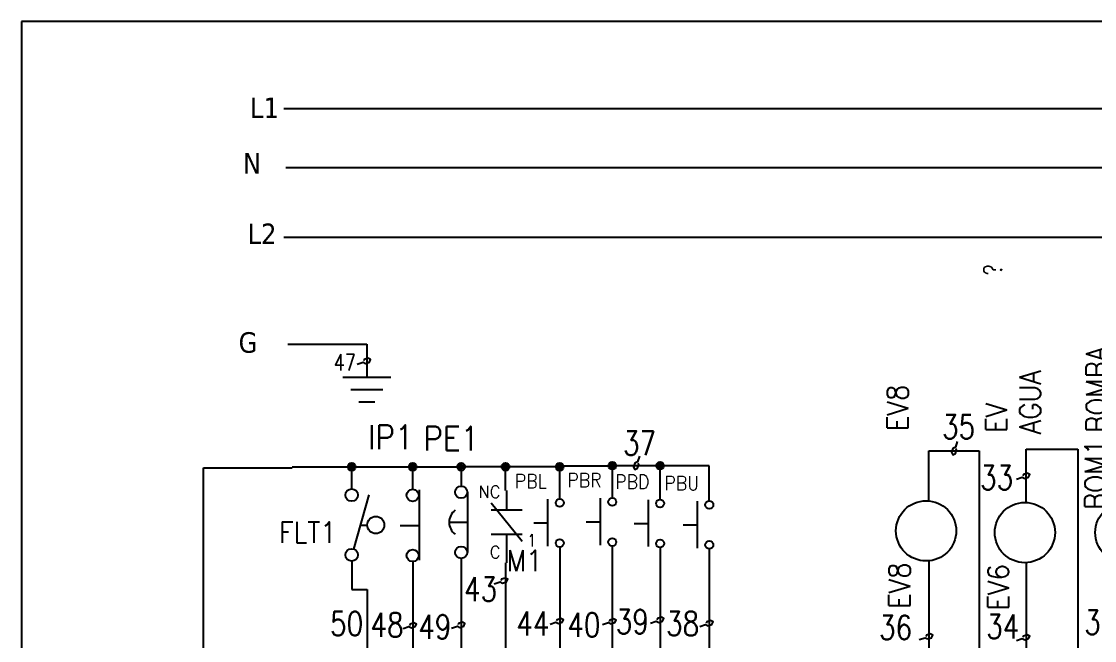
# Model space of a CAD drawing. Header units: millimetres. Extents: x 123.5 to 144.3, y 105.4 to 121.6.
# Drawn here: x 123.51 to 131.85, y 116.77 to 121.59 of the extents above; entities that cross this region are included whole.
import ezdxf
from ezdxf.enums import TextEntityAlignment as Align

# ---------------------------------------------------------------- set-up
doc = ezdxf.new("R2010")
doc.units = ezdxf.units.MM
for name, color, linetype in [('BLK_12AWG', 7, 'Continuous'), ('DESC', 250, 'Continuous'), ('SYMS', 7, 'Continuous'), ('TAGS', 250, 'Continuous'), ('TERMS', 250, 'Continuous'), ('WIREFIXED', 7, 'Continuous'), ('WIRES', 7, 'Continuous'), ('XREF', 7, 'Continuous'), ('XREFCHILD', 134, 'Continuous')]:
    doc.layers.add(name, color=color, linetype=linetype)
doc.styles.get("Standard").update_dxf_attribs({"font": 'tahoma.ttf'})
doc.styles.add('WD', font='romans.shx')

# ---------------------------------------------------------------- blocks, each defined once
blk = doc.blocks.new('VGND2')
for p, q in [((0.09375, 0), (-0.09375, 0)), ((-0.0625, -0.046875), (0.0625, -0.046875)), ((-0.03125, -0.09375), (0.03125, -0.09375))]:
    blk.add_line(p, q)
at = {"style": 'WD', "flags": 1}
blk.add_attdef('X2TERM01', (0, 0), '', height=0.01, dxfattribs=at)
blk = doc.blocks.new('HCR1')
blk.add_circle((0, 0), 0.1562)
at = {"style": 'WD'}
for tag, height, width, p in [('INST', 0.0625, 0.7, (0.0055, 0.4286)), ('LOC', 0.0625, 0.7, (0.0055, 0.3438)), ('TAG1', 0.1094, 0.9, (0, 0.2024))]:
    blk.add_attdef(tag, text='', height=height, dxfattribs=dict(at, width=width)).set_placement(p, align=Align.CENTER)
at = {"style": 'WD', "flags": 9}
blk.add_attdef('FAMILY', text='', height=0.01, dxfattribs=at).set_placement((-0.0053, 0.1698), align=Align.CENTER)
at = {"style": 'WD'}
for tag, p, height, width in [('DESC1', (1.126, 0.0601), 0.1094, 0.9), ('DESC2', (1.126, -0.0828), 0.1094, 0.9), ('DESC3', (1.126, -0.2256), 0.1094, 0.9), ('XREFNO', (1.3251, -0.3928), 0.0938, 0.8), ('XREFNC', (1.3151, -0.5165), 0.0938, 0.8)]:
    blk.add_attdef(tag, p, '', height=height, dxfattribs=dict(at, width=width))
at = {"linetype": 'Continuous', "style": 'WD', "flags": 9}
blk.add_attdef('ASSYCODE', text='', height=0.01, dxfattribs=at).set_placement((0, 0.125), align=Align.CENTER)
at = {"linetype": 'Continuous', "style": 'WD', "flags": 1}
for tag, p in [('MFG', (0, 0.1404)), ('CAT', (0, 0.1593))]:
    blk.add_attdef(tag, text='', height=0.01, dxfattribs=at).set_placement(p, align=Align.MIDDLE)
at = {"style": 'WD', "flags": 1}
for tag, p in [('X4TERM01', (-0.1562, 0)), ('X1TERM02', (0.1562, 0))]:
    blk.add_attdef(tag, p, '', height=0.0109, dxfattribs=at)
at = {"linetype": 'Continuous', "style": 'WD'}
blk.add_attdef('TERM01', text='', height=0.0625, dxfattribs=at).set_placement((-0.2, -0.0349), align=Align.TOP_RIGHT)
blk.add_attdef('TERM02', text='', height=0.0625, dxfattribs=at).set_placement((0.2, -0.0349), align=Align.TOP_LEFT)
at = {"style": 'WD', "width": 0.8, "flags": 8}
for tag, p in [('NO', (1.1233, -0.3928)), ('NC', (1.1207, -0.5165))]:
    blk.add_attdef(tag, p, '', height=0.0938, dxfattribs=at)
blk = doc.blocks.new('VPB12M')
for p, q in [((0.0343, -0.1562), (0.0343, 0.1562)), ((-0.0646, 0), (0.0343, 0))]:
    blk.add_line(p, q)
for centre in [(0, 0.1562), (0, -0.1562)]:
    blk.add_circle(centre, 0.0312)
blk.add_arc((0.0156, 0), 0.0781, 126.8699, 233.1301)
at = {"style": 'WD'}
for tag, p, width in [('INST', (0.1269, 0.3434), 0.7), ('LOC', (0.1269, 0.1738), 0.7), ('TAG1', (0.1269, 0.0175), 0.9), ('XREF', (0.1287, -0.1369), 0.7), ('DESC1', (0.1287, -0.2889), 0.7), ('DESC2', (0.1287, -0.4451), 0.7)]:
    blk.add_attdef(tag, p, '', height=0.125, dxfattribs=dict(at, width=width))
at = {"linetype": 'Continuous', "style": 'WD'}
for tag, height, flags, p in [('TERM01', 0.125, 8, (-0.055, 0.2066)), ('MFG', 0.01, 9, (-0.1109, -0.0881)), ('CAT', 0.01, 9, (-0.1109, -0.0731))]:
    blk.add_attdef(tag, text='', height=height, dxfattribs=dict(at, flags=flags)).set_placement(p, align=Align.RIGHT)
at = {"color": 7, "style": 'WD', "flags": 1}
for tag, p in [('X2TERM01', (0, 0.1875)), ('X8TERM02', (0, -0.1875))]:
    blk.add_attdef(tag, p, '', height=0.0125, dxfattribs=at)
at = {"color": 7, "style": 'WD'}
for tag, p in [('X4LINK', (-0.1406, 0)), ('X1LINK', (0.125, 0))]:
    blk.add_attdef(tag, p, '', height=0.01, dxfattribs=at)
at = {"style": 'WD'}
for tag, flags, p in [('CONTACT', 1, (-0.1109, -0.0531)), ('FAMILY', 9, (-0.1109, -0.0365))]:
    blk.add_attdef(tag, text='', height=0.01, dxfattribs=dict(at, flags=flags)).set_placement(p, align=Align.RIGHT)
at = {"linetype": 'Continuous', "style": 'WD', "flags": 9}
blk.add_attdef('ASSYCODE', text='', height=0.01, dxfattribs=at).set_placement((-0.1247, -0.1056), align=Align.CENTER)
at = {"linetype": 'Continuous', "style": 'WD', "flags": 8}
blk.add_attdef('TERM02', text='', height=0.125, dxfattribs=at).set_placement((-0.0407, -0.2134), align=Align.TOP_RIGHT)
blk = doc.blocks.new('VPB12')
for p, q in [((0.0335, 0.1849), (0.0335, -0.1801)), ((-0.0644, 0), (0.0335, 0))]:
    blk.add_line(p, q)
for centre in [(0, 0.1562), (0, -0.1562)]:
    blk.add_circle(centre, 0.0312)
at = {"style": 'WD'}
for tag, p, width in [('INST', (0.1269, 0.3902), 0.7), ('LOC', (0.1269, 0.2206), 0.7), ('TAG1', (0.1269, 0.0644), 0.9), ('XREF', (0.1287, -0.09), 0.7), ('DESC1', (0.1287, -0.242), 0.7), ('DESC2', (0.1287, -0.3982), 0.7)]:
    blk.add_attdef(tag, p, '', height=0.125, dxfattribs=dict(at, width=width))
at = {"linetype": 'Continuous', "style": 'WD'}
for tag, height, flags, p in [('TERM01', 0.125, 8, (-0.055, 0.2223)), ('MFG', 0.01, 9, (0.0141, -0.0881)), ('CAT', 0.01, 9, (0.0141, -0.0731))]:
    blk.add_attdef(tag, text='', height=height, dxfattribs=dict(at, flags=flags)).set_placement(p, align=Align.RIGHT)
at = {"color": 7, "style": 'WD', "flags": 1}
for tag, p in [('X2TERM01', (0, 0.1875)), ('X8TERM02', (0, -0.1875))]:
    blk.add_attdef(tag, p, '', height=0.0125, dxfattribs=at)
at = {"color": 7, "style": 'WD'}
for tag, p in [('X4LINK', (-0.125, 0)), ('X1LINK', (0.125, 0))]:
    blk.add_attdef(tag, p, '', height=0.01, dxfattribs=at)
at = {"style": 'WD'}
for tag, flags, p in [('CONTACT', 1, (0.0141, -0.0531)), ('FAMILY', 9, (0.0141, -0.0365))]:
    blk.add_attdef(tag, text='', height=0.01, dxfattribs=dict(at, flags=flags)).set_placement(p, align=Align.RIGHT)
at = {"linetype": 'Continuous', "style": 'WD', "flags": 9}
blk.add_attdef('ASSYCODE', text='', height=0.01, dxfattribs=at).set_placement((-0.001, -0.1054), align=Align.CENTER)
at = {"linetype": 'Continuous', "style": 'WD', "flags": 8}
blk.add_attdef('TERM02', text='', height=0.125, dxfattribs=at).set_placement((-0.0407, -0.2291), align=Align.TOP_RIGHT)
blk = doc.blocks.new('WDDOT')
for radius in [0.03, 0.0187, 0.00929]:
    blk.add_circle((0, 0), radius)
blk = doc.blocks.new('VMS22')
at = {"linetype": 'Continuous'}
for p, q in [((-0.08, 0.1), (0.08, -0.1)), ((-0.08, 0.0625), (0.08, 0.0625)), ((-0.08, -0.0625), (0.08, -0.0625))]:
    blk.add_line(p, q, dxfattribs=at)
at = {"style": 'WD'}
for tag, p, height, width in [('INST', (0.125, 0.1785), 0.0625, 0.7), ('LOC', (0.125, 0.0938), 0.0625, 0.7), ('TAG2', (0.1095, -0.0393), 0.1094, 0.9), ('XREF', (0.1115, -0.1263), 0.0625, 0.7), ('DESC1', (0.1115, -0.2157), 0.0625, 0.7), ('DESC2', (0.1115, -0.3006), 0.0625, 0.7)]:
    blk.add_attdef(tag, p, '', height=height, dxfattribs=dict(at, width=width))
at = {"linetype": 'Continuous', "style": 'WD', "flags": 8}
blk.add_attdef('TERM01', text='', height=0.0625, dxfattribs=at).set_placement((-0.0312, 0.125), align=Align.RIGHT)
at = {"color": 7, "style": 'WD', "flags": 1}
for tag, p in [('X2TERM01', (0, 0.0625)), ('X8TERM02', (0, -0.0625))]:
    blk.add_attdef(tag, p, '', height=0.0109, dxfattribs=at)
at = {"style": 'WD'}
for tag, p, flags in [('FAMILY', (-0.1522, -0.001), 9), ('CONTACT', (-0.1522, -0.0177), 1)]:
    blk.add_attdef(tag, p, '', height=0.01, dxfattribs=dict(at, flags=flags))
at = {"color": 7, "style": 'WD'}
for tag, p in [('X4LINK', (-0.1406, 0)), ('X1LINK', (0.125, 0))]:
    blk.add_attdef(tag, p, '', height=0.01, dxfattribs=at)
at = {"linetype": 'Continuous', "style": 'WD', "flags": 8}
blk.add_attdef('TERM02', text='', height=0.0625, dxfattribs=at).set_placement((-0.0312, -0.125), align=Align.TOP_RIGHT)
blk = doc.blocks.new('VFL11')
at = {"linetype": 'Continuous'}
blk.add_line((0.0103, -0.1248), (0.0908, 0.157), dxfattribs=at)
blk.add_line((0.046, 0), (0.08, 0))
for centre, radius in [((0, 0.1553), 0.0322), ((0.125, 0), 0.0442), ((0, -0.1553), 0.0322)]:
    blk.add_circle(centre, radius)
at = {"style": 'WD'}
for tag, p, height, width in [('INST', (0.2812, 0.2879), 0.0625, 0.7), ('LOC', (0.2812, 0.2031), 0.0625, 0.7), ('TAG1', (0.1894, 0.0644), 0.1094, 0.9), ('XREF', (0.2225, -0.0275), 0.0625, 0.7), ('DESC1', (0.1912, -0.117), 0.0625, 0.7), ('DESC2', (0.1912, -0.2018), 0.0625, 0.7), ('RATING1', (0.1875, -0.2812), 0.0625, 0.7), ('WDTAGALT', (0.1875, -0.375), 0.0625, 0.7)]:
    blk.add_attdef(tag, p, '', height=height, dxfattribs=dict(at, width=width))
at = {"linetype": 'Continuous', "style": 'WD'}
for tag, height, flags, p in [('TERM01', 0.0625, 8, (-0.055, 0.2066)), ('MFG', 0.01, 9, (-0.0796, -0.0881)), ('CAT', 0.01, 9, (-0.0796, -0.0731))]:
    blk.add_attdef(tag, text='', height=height, dxfattribs=dict(at, flags=flags)).set_placement(p, align=Align.RIGHT)
at = {"color": 7, "style": 'WD', "flags": 1}
for tag, p in [('X2TERM01', (0, 0.1875)), ('X8TERM02', (0, -0.1875))]:
    blk.add_attdef(tag, p, '', height=0.0109, dxfattribs=at)
at = {"color": 7, "style": 'WD'}
for tag, p in [('X4LINK', (-0.0469, 0)), ('X1LINK', (0.2188, 0))]:
    blk.add_attdef(tag, p, '', height=0.01, dxfattribs=at)
at = {"style": 'WD'}
for tag, flags, p in [('CONTACT', 1, (-0.0796, -0.0531)), ('FAMILY', 9, (-0.0796, -0.0365))]:
    blk.add_attdef(tag, text='', height=0.01, dxfattribs=dict(at, flags=flags)).set_placement(p, align=Align.RIGHT)
at = {"linetype": 'Continuous', "style": 'WD', "flags": 9}
blk.add_attdef('ASSYCODE', text='', height=0.01, dxfattribs=at).set_placement((-0.0938, -0.125), align=Align.CENTER)
at = {"linetype": 'Continuous', "style": 'WD', "flags": 8}
blk.add_attdef('TERM02', text='', height=0.0625, dxfattribs=at).set_placement((-0.0407, -0.2134), align=Align.TOP_RIGHT)
blk = doc.blocks.new('VPB11')
for p, q in [((-0.0938, 0.1849), (-0.0938, -0.1801)), ((-0.2022, 0), (-0.0938, 0))]:
    blk.add_line(p, q)
for centre in [(0, 0.1562), (0, -0.1562)]:
    blk.add_circle(centre, 0.0312)
at = {"style": 'WD'}
for tag, p, height, width in [('INST', (0.2188, 0.2879), 0.0625, 0.7), ('LOC', (0.2188, 0.2031), 0.0625, 0.7), ('TAG1', (0.1269, 0.0644), 0.1094, 0.9), ('XREF', (0.1287, -0.0275), 0.0625, 0.7), ('DESC1', (0.1287, -0.117), 0.0625, 0.7), ('DESC2', (0.1287, -0.2018), 0.0625, 0.7)]:
    blk.add_attdef(tag, p, '', height=height, dxfattribs=dict(at, width=width))
at = {"linetype": 'Continuous', "style": 'WD'}
for tag, height, flags, p in [('TERM01', 0.0625, 8, (-0.055, 0.2066)), ('MFG', 0.01, 9, (-0.1421, -0.0881)), ('CAT', 0.01, 9, (-0.1421, -0.0731))]:
    blk.add_attdef(tag, text='', height=height, dxfattribs=dict(at, flags=flags)).set_placement(p, align=Align.RIGHT)
at = {"color": 7, "style": 'WD', "flags": 1}
for tag, p in [('X2TERM01', (0, 0.1875)), ('X8TERM02', (0, -0.1875))]:
    blk.add_attdef(tag, p, '', height=0.0109, dxfattribs=at)
at = {"color": 7, "style": 'WD'}
for tag, p in [('X4LINK', (-0.2656, 0)), ('X1LINK', (0, 0))]:
    blk.add_attdef(tag, p, '', height=0.01, dxfattribs=at)
at = {"style": 'WD'}
for tag, flags, p in [('CONTACT', 1, (-0.1421, -0.0531)), ('FAMILY', 9, (-0.1421, -0.0365))]:
    blk.add_attdef(tag, text='', height=0.01, dxfattribs=dict(at, flags=flags)).set_placement(p, align=Align.RIGHT)
at = {"linetype": 'Continuous', "style": 'WD', "flags": 9}
blk.add_attdef('ASSYCODE', text='', height=0.01, dxfattribs=at).set_placement((-0.1551, -0.1064), align=Align.CENTER)
at = {"linetype": 'Continuous', "style": 'WD', "flags": 8}
blk.add_attdef('TERM02', text='', height=0.0625, dxfattribs=at).set_placement((-0.0407, -0.2134), align=Align.TOP_RIGHT)
blk = doc.blocks.new('WD_WNH')
at = {"linetype": 'Continuous', "style": 'WD', "width": 0.8}
blk.add_attdef('WIRENO', text='', height=0.125, dxfattribs=at).set_placement((0, 0.0625), align=Align.CENTER)
at = {"style": 'WD', "flags": 1}
for tag, p in [('W01USER', (0, 0.0781)), ('W02USER', (0, 0.0703)), ('W03USER', (0, 0.0625)), ('W04USER', (0, 0.0547)), ('W05USER', (0, 0.0469)), ('W06USER', (0, 0.0391)), ('W07USER', (0, 0.0312)), ('W08USER', (0, 0.0234)), ('W09USER', (0, 0.0156)), ('W10USER', (0, 0.0078))]:
    blk.add_attdef(tag, text='', height=0.005, dxfattribs=at).set_placement(p, align=Align.CENTER)
blk = doc.blocks.new('WD_WNV')
at = {"linetype": 'Continuous', "style": 'WD', "width": 0.8}
blk.add_attdef('WIRENO', text='', height=0.125, dxfattribs=at).set_placement((-0.05, 0), align=Align.MIDDLE_RIGHT)
at = {"style": 'WD', "flags": 1}
for tag, p in [('W01USER', (-0.0625, 0.0938)), ('W02USER', (-0.0625, 0.0859)), ('W03USER', (-0.0625, 0.0781)), ('W04USER', (-0.0625, 0.0703)), ('W05USER', (-0.0625, 0.0625)), ('W06USER', (-0.0625, 0.0547)), ('W07USER', (-0.0625, 0.0469)), ('W08USER', (-0.0625, 0.0391)), ('W09USER', (-0.0625, 0.0312)), ('W10USER', (-0.0625, 0.0234))]:
    blk.add_attdef(tag, text='', height=0.005, dxfattribs=at).set_placement(p, align=Align.CENTER)

msp = doc.modelspace()

# ---------------------------------------------------------------- linework, layer by layer
at = {"color": 7, "linetype": 'Continuous'}
for p, q in [((144.2555, 121.5905), (123.5055, 121.5905)), ((123.5055, 121.5905), (123.5055, 105.4055))]:
    msp.add_line(p, q, dxfattribs=at)
at = {"layer": 'BLK_12AWG'}
for p, q in [((125.5475, 120.9136), (143.9225, 120.9136)), ((125.5623, 120.4545), (143.9373, 120.4545)), ((125.5475, 119.9136), (143.9225, 119.9136))]:
    msp.add_line(p, q, dxfattribs=at)
at = {"layer": 'WIREFIXED'}
for points in [[(126.1173, 118.9257), (126.1626, 118.9408), (126.1824, 118.9309), (126.212, 118.9408), (126.2219, 118.9606), (126.2022, 118.9705), (126.1725, 118.9606), (126.1676, 118.9507)], [(130.7851, 118.3241), (130.77, 118.2787), (130.7502, 118.2688), (130.7404, 118.2392), (130.7502, 118.2194), (130.77, 118.2293), (130.7799, 118.259), (130.7749, 118.2688)], [(128.3124, 118.2092), (128.2973, 118.1638), (128.2776, 118.1539), (128.2677, 118.1243), (128.2776, 118.1045), (128.2973, 118.1144), (128.3072, 118.1441), (128.3023, 118.1539)], [(131.2451, 118.0305), (131.2905, 118.0456), (131.3102, 118.0357), (131.3399, 118.0456), (131.3498, 118.0654), (131.33, 118.0753), (131.3004, 118.0654), (131.2954, 118.0555)], [(127.1836, 117.2158), (127.2289, 117.231), (127.2487, 117.2211), (127.2783, 117.231), (127.2882, 117.2507), (127.2684, 117.2606), (127.2388, 117.2507), (127.2339, 117.2409)], [(127.6174, 116.9016), (127.6628, 116.9167), (127.6825, 116.9068), (127.7122, 116.9167), (127.722, 116.9365), (127.7023, 116.9464), (127.6726, 116.9365), (127.6677, 116.9266)], [(128.3983, 116.9104), (128.4436, 116.9255), (128.4634, 116.9156), (128.493, 116.9255), (128.5029, 116.9452), (128.4832, 116.9551), (128.4535, 116.9452), (128.4486, 116.9354)], [(126.4737, 116.8674), (126.5191, 116.8825), (126.5388, 116.8726), (126.5685, 116.8825), (126.5783, 116.9023), (126.5586, 116.9121), (126.5289, 116.9023), (126.524, 116.8924)], [(126.851, 116.8715), (126.8964, 116.8866), (126.9161, 116.8768), (126.9458, 116.8866), (126.9557, 116.9064), (126.9359, 116.9163), (126.9063, 116.9064), (126.9013, 116.8965)], [(128.0266, 116.8987), (128.072, 116.9138), (128.0917, 116.9039), (128.1214, 116.9138), (128.1313, 116.9336), (128.1115, 116.9435), (128.0819, 116.9336), (128.0769, 116.9237)], [(128.7812, 116.8848), (128.8265, 116.8999), (128.8463, 116.8901), (128.8759, 116.8999), (128.8858, 116.9197), (128.8661, 116.9296), (128.8364, 116.9197), (128.8315, 116.9098)], [(130.4898, 116.7813), (130.5351, 116.7964), (130.5549, 116.7865), (130.5845, 116.7964), (130.5944, 116.8162), (130.5746, 116.826), (130.545, 116.8162), (130.5401, 116.8063)], [(131.2451, 116.7748), (131.2905, 116.7899), (131.3102, 116.78), (131.3399, 116.7899), (131.3498, 116.8097), (131.33, 116.8195), (131.3004, 116.8096), (131.2954, 116.7998)]]:
    msp.add_lwpolyline(points, dxfattribs=at)
at = {"layer": 'WIRES'}
for p, q in [((125.5768, 119.0812), (126.1923, 119.0812)), ((126.1923, 119.0812), (126.1923, 118.8201)), ((130.5648, 117.8619), (130.5648, 118.2491)), ((130.5648, 118.2491), (130.9555, 118.2491)), ((130.9555, 118.2491), (130.9555, 116.2064)), ((131.3201, 117.8489), (131.3201, 118.2621)), ((131.3201, 118.2621), (131.7239, 118.2621)), ((131.7239, 118.2621), (131.7239, 116.2324)), ((124.9223, 116.5022), (124.9223, 118.1193)), ((124.9223, 118.1193), (125.6118, 118.1193)), ((125.6118, 118.1259), (126.0743, 118.1259)), ((126.0743, 117.9546), (126.0743, 118.1259)), ((126.0743, 118.1259), (126.5487, 118.1259)), ((126.5487, 117.951), (126.5487, 118.1259)), ((126.5487, 118.1259), (126.926, 118.1259)), ((126.926, 118.1259), (126.926, 117.9759)), ((127.2707, 118.1259), (126.926, 118.1259)), ((127.2707, 117.942), (127.2707, 118.1259)), ((127.6924, 118.1259), (127.2707, 118.1259)), ((127.6924, 117.8767), (127.6924, 118.1342)), ((127.6924, 118.1342), (128.1016, 118.1342)), ((128.1016, 118.1342), (128.1016, 117.8842)), ((128.4733, 118.1342), (128.1016, 118.1342)), ((128.4733, 117.8729), (128.4733, 118.1342)), ((128.8562, 118.1342), (128.4733, 118.1342)), ((128.8562, 117.8617), (128.8562, 118.1342)), ((127.2793, 117.942), (127.2793, 117.7903)), ((127.2793, 117.6028), (127.2793, 117.3795)), ((127.6924, 117.5017), (127.6924, 116.3515)), ((128.1016, 117.5092), (128.1016, 116.3382)), ((128.4733, 117.4979), (128.4733, 116.3728)), ((128.8562, 117.4867), (128.8562, 116.333)), ((126.0743, 117.3921), (126.0743, 117.1723)), ((126.5487, 117.3885), (126.5487, 116.3962)), ((126.926, 117.4134), (126.926, 116.3797)), ((127.2707, 117.3795), (127.2707, 116.3135)), ((130.5648, 117.3932), (130.5648, 116.2194)), ((131.3201, 117.3802), (131.3201, 116.2194)), ((126.0743, 117.1723), (126.195, 117.1723)), ((126.195, 117.1723), (126.195, 116.3836))]:
    msp.add_line(p, q, dxfattribs=at)

# ---------------------------------------------------------------- block references
at = {"layer": 'SYMS'}
ref = msp.add_blockref('HCR1', (130.5427, 117.6276), dxfattribs=dict(at, xscale=1.5, yscale=1.5, zscale=1.5, rotation=90))
ref.add_attrib('XREFNO', '?', (131.1319, 119.6152), dxfattribs={"layer": 'XREF', "height": 0.1406, "rotation": 90, "style": 'WD', "width": 0.8})
ref.add_attrib('DESC1', 'EV8', (130.4032, 118.4047), dxfattribs={"layer": 'DESC', "height": 0.16406, "rotation": 90, "style": 'WD', "width": 0.9})
ref.add_attrib('TAG1', 'EV8', dxfattribs={"layer": 'TAGS', "height": 0.16406, "rotation": 90, "style": 'WD', "width": 0.9}).set_placement((130.4179, 117.2018), align=Align.CENTER)
ref = msp.add_blockref('HCR1', (132.0925, 117.6145), dxfattribs=dict(at, xscale=1.5, yscale=1.5, zscale=1.5, rotation=90))
ref.add_attrib('DESC2', 'VACIO', (132.2158, 118.3792), dxfattribs={"layer": 'DESC', "height": 0.16406, "rotation": 90, "style": 'WD', "width": 0.9})
ref.add_attrib('DESC1', 'BOMBA', (131.953, 118.3917), dxfattribs={"layer": 'DESC', "height": 0.16406, "rotation": 90, "style": 'WD', "width": 0.9})
ref.add_attrib('TAG1', 'BOM1', dxfattribs={"layer": 'TAGS', "height": 0.16406, "rotation": 90, "style": 'WD', "width": 0.9}).set_placement((131.9412, 118.0663), align=Align.CENTER)
ref = msp.add_blockref('HCR1', (131.3111, 117.6145), dxfattribs=dict(at, xscale=1.5, yscale=1.5, zscale=1.5, rotation=90))
ref.add_attrib('DESC2', 'AGUA', (131.4344, 118.3792), dxfattribs={"layer": 'DESC', "height": 0.16406, "rotation": 90, "style": 'WD', "width": 0.9})
ref.add_attrib('DESC1', 'EV', (131.1716, 118.3917), dxfattribs={"layer": 'DESC', "height": 0.16406, "rotation": 90, "style": 'WD', "width": 0.9})
ref.add_attrib('TAG1', 'EV6', dxfattribs={"layer": 'TAGS', "height": 0.16406, "rotation": 90, "style": 'WD', "width": 0.9}).set_placement((131.1863, 117.1888), align=Align.CENTER)
at = {"layer": 'SYMS', "xscale": 2, "yscale": 2, "zscale": 2}
msp.add_blockref('VGND2', (126.1923, 118.8201), dxfattribs=at)
at = {"layer": 'SYMS'}
ref = msp.add_blockref('VPB12', (126.5487, 117.6698), dxfattribs=dict(at, xscale=1.5, yscale=1.5, zscale=1.5))
ref.add_attrib('TAG1', 'IP1', (126.2018, 118.2633), dxfattribs={"layer": 'TAGS', "height": 0.1875, "style": 'WD', "width": 0.9})
ref = msp.add_blockref('VPB12M', (126.926, 117.6946), dxfattribs=dict(at, xscale=1.5, yscale=1.5, zscale=1.5))
ref.add_attrib('TAG1', 'PE1', (126.6322, 118.2529), dxfattribs={"layer": 'TAGS', "height": 0.1875, "style": 'WD', "width": 0.9})
for p in [(126.0743, 118.1259), (126.5487, 118.1259), (126.926, 118.1259), (127.2707, 118.1259), (127.6924, 118.1259), (128.1016, 118.1342), (128.4733, 118.1342)]:
    msp.add_blockref('WDDOT', p, dxfattribs=at)
ref = msp.add_blockref('VPB11', (127.6924, 117.6892), dxfattribs=at)
ref.add_attrib('TAG1', 'PBL', (127.3433, 117.9592), dxfattribs={"layer": 'TAGS', "height": 0.10938, "style": 'WD', "width": 0.9})
ref = msp.add_blockref('VPB11', (128.1016, 117.6967), dxfattribs=at)
ref.add_attrib('TAG1', 'PBR', (127.7525, 117.9667), dxfattribs={"layer": 'TAGS', "height": 0.10938, "style": 'WD', "width": 0.9})
ref = msp.add_blockref('VPB11', (128.4733, 117.6854), dxfattribs=at)
ref.add_attrib('TAG1', 'PBD', (128.1241, 117.9555), dxfattribs={"layer": 'TAGS', "height": 0.10938, "style": 'WD', "width": 0.9})
ref = msp.add_blockref('VPB11', (128.8562, 117.6742), dxfattribs=at)
ref.add_attrib('TAG1', 'PBU', (128.5071, 117.9442), dxfattribs={"layer": 'TAGS', "height": 0.10938, "style": 'WD', "width": 0.9})
ref = msp.add_blockref('VFL11', (126.0743, 117.6733), dxfattribs=dict(at, xscale=1.5, yscale=1.5, zscale=1.5))
ref.add_attrib('TAG1', 'FLT1', (125.5077, 117.5341), dxfattribs={"layer": 'TAGS', "height": 0.16406, "style": 'WD', "width": 0.9})
ref = msp.add_blockref('VMS22', (127.2793, 117.6966), dxfattribs=dict(at, xscale=1.5, yscale=1.5, zscale=1.5))
ref.add_attrib('XREF', '1', (127.4466, 117.5072), dxfattribs={"layer": 'XREFCHILD', "height": 0.0938, "style": 'WD', "width": 0.7})
ref.add_attrib('TERM02', 'C', dxfattribs={"layer": 'TERMS', "linetype": 'Continuous', "height": 0.0938, "style": 'WD', "flags": 8}).set_placement((127.2324, 117.5091), align=Align.TOP_RIGHT)
ref.add_attrib('TERM01', 'NC', dxfattribs={"layer": 'TERMS', "linetype": 'Continuous', "height": 0.09375, "style": 'WD', "flags": 8}).set_placement((127.2324, 117.8841), align=Align.RIGHT)
ref.add_attrib('TAG2', 'M1', (127.2788, 117.3136), dxfattribs={"layer": 'TAGS', "height": 0.16406, "style": 'WD', "width": 0.9})
at = {"layer": 'WIREFIXED'}
ref = msp.add_blockref('WD_WNV', (126.1923, 118.9507), dxfattribs=at)
ref.add_attrib('WIRENOF', '47', dxfattribs={"linetype": 'Continuous', "height": 0.125, "style": 'WD', "width": 0.8}).set_placement((126.1067, 118.9388), align=Align.MIDDLE_RIGHT)
ref = msp.add_blockref('WD_WNH', (130.7774, 118.1406), dxfattribs=dict(at, xscale=1.5, yscale=1.5, zscale=1.5))
ref.add_attrib('WIRENOF', '35', dxfattribs={"linetype": 'Continuous', "height": 0.1875, "style": 'WD', "width": 0.8}).set_placement((130.7951, 118.2877), align=Align.BOTTOM_CENTER)
ref = msp.add_blockref('WD_WNH', (128.2962, 118.0127), dxfattribs=dict(at, xscale=1.5, yscale=1.5, zscale=1.5))
ref.add_attrib('WIRENOF', '37', dxfattribs={"linetype": 'Continuous', "height": 0.1875, "style": 'WD', "width": 0.8}).set_placement((128.3139, 118.1598), align=Align.BOTTOM_CENTER)
ref = msp.add_blockref('WD_WNV', (131.3481, 118.0595), dxfattribs=dict(at, xscale=1.5, yscale=1.5, zscale=1.5))
ref.add_attrib('WIRENOF', '33', dxfattribs={"linetype": 'Continuous', "height": 0.1875, "style": 'WD', "width": 0.8}).set_placement((131.2197, 118.0417), align=Align.MIDDLE_RIGHT)
ref = msp.add_blockref('WD_WNV', (127.3341, 117.1919), dxfattribs=dict(at, xscale=1.5, yscale=1.5, zscale=1.5))
ref.add_attrib('WIRENOF', '43', dxfattribs={"linetype": 'Continuous', "height": 0.1875, "style": 'WD', "width": 0.8}).set_placement((127.2057, 117.1741), align=Align.MIDDLE_RIGHT)
ref = msp.add_blockref('WD_WNV', (126.292, 116.924), dxfattribs=dict(at, xscale=1.5, yscale=1.5, zscale=1.5))
ref.add_attrib('WIRENOF', '50', dxfattribs={"linetype": 'Continuous', "height": 0.1875, "style": 'WD', "width": 0.8}).set_placement((126.1636, 116.9062), align=Align.MIDDLE_RIGHT)
ref = msp.add_blockref('WD_WNV', (126.6062, 116.914), dxfattribs=dict(at, xscale=1.5, yscale=1.5, zscale=1.5))
ref.add_attrib('WIRENOF', '48', dxfattribs={"linetype": 'Continuous', "height": 0.1875, "style": 'WD', "width": 0.8}).set_placement((126.4779, 116.8962), align=Align.MIDDLE_RIGHT)
ref = msp.add_blockref('WD_WNV', (126.9782, 116.899), dxfattribs=dict(at, xscale=1.5, yscale=1.5, zscale=1.5))
ref.add_attrib('WIRENOF', '49', dxfattribs={"linetype": 'Continuous', "height": 0.1875, "style": 'WD', "width": 0.8}).set_placement((126.8498, 116.8812), align=Align.MIDDLE_RIGHT)
ref = msp.add_blockref('WD_WNV', (127.7406, 116.924), dxfattribs=dict(at, xscale=1.5, yscale=1.5, zscale=1.5))
ref.add_attrib('WIRENOF', '44', dxfattribs={"linetype": 'Continuous', "height": 0.1875, "style": 'WD', "width": 0.8}).set_placement((127.6122, 116.9062), align=Align.MIDDLE_RIGHT)
ref = msp.add_blockref('WD_WNV', (128.1375, 116.914), dxfattribs=dict(at, xscale=1.5, yscale=1.5, zscale=1.5))
ref.add_attrib('WIRENOF', '40', dxfattribs={"linetype": 'Continuous', "height": 0.1875, "style": 'WD', "width": 0.8}).set_placement((128.0091, 116.8962), align=Align.MIDDLE_RIGHT)
ref = msp.add_blockref('WD_WNV', (128.5144, 116.9389), dxfattribs=dict(at, xscale=1.5, yscale=1.5, zscale=1.5))
ref.add_attrib('WIRENOF', '39', dxfattribs={"linetype": 'Continuous', "height": 0.1875, "style": 'WD', "width": 0.8}).set_placement((128.386, 116.9211), align=Align.MIDDLE_RIGHT)
ref = msp.add_blockref('WD_WNV', (128.9056, 116.924), dxfattribs=dict(at, xscale=1.5, yscale=1.5, zscale=1.5))
ref.add_attrib('WIRENOF', '38', dxfattribs={"linetype": 'Continuous', "height": 0.1875, "style": 'WD', "width": 0.8}).set_placement((128.7772, 116.9062), align=Align.MIDDLE_RIGHT)
ref = msp.add_blockref('WD_WNV', (130.562, 116.8937), dxfattribs=dict(at, xscale=1.5, yscale=1.5, zscale=1.5))
ref.add_attrib('WIRENOF', '36', dxfattribs={"linetype": 'Continuous', "height": 0.1875, "style": 'WD', "width": 0.8}).set_placement((130.4336, 116.8759), align=Align.MIDDLE_RIGHT)
ref = msp.add_blockref('WD_WNV', (131.3957, 116.9018), dxfattribs=dict(at, xscale=1.5, yscale=1.5, zscale=1.5))
ref.add_attrib('WIRENOF', '34', dxfattribs={"linetype": 'Continuous', "height": 0.1875, "style": 'WD', "width": 0.8}).set_placement((131.2674, 116.884), align=Align.MIDDLE_RIGHT)
ref = msp.add_blockref('WD_WNV', (132.1585, 116.9342), dxfattribs=dict(at, xscale=1.5, yscale=1.5, zscale=1.5))
ref.add_attrib('WIRENOF', '32', dxfattribs={"linetype": 'Continuous', "height": 0.1875, "style": 'WD', "width": 0.8}).set_placement((132.0301, 116.9164), align=Align.MIDDLE_RIGHT)

# ---------------------------------------------------------------- texts
at = {"char_height": 0.16, "attachment_point": 1}
for s, insert in [('L1', (125.2837, 120.9983)), ('N', (125.2281, 120.567)), ('L2', (125.2641, 120.0187)), ('G', (125.1945, 119.1732))]:
    msp.add_mtext_dynamic_manual_height_columns(s, width=0.371937, gutter_width=0.05, heights=[0], dxfattribs=dict(at, insert=insert))

doc.saveas('drawing.dxf')
